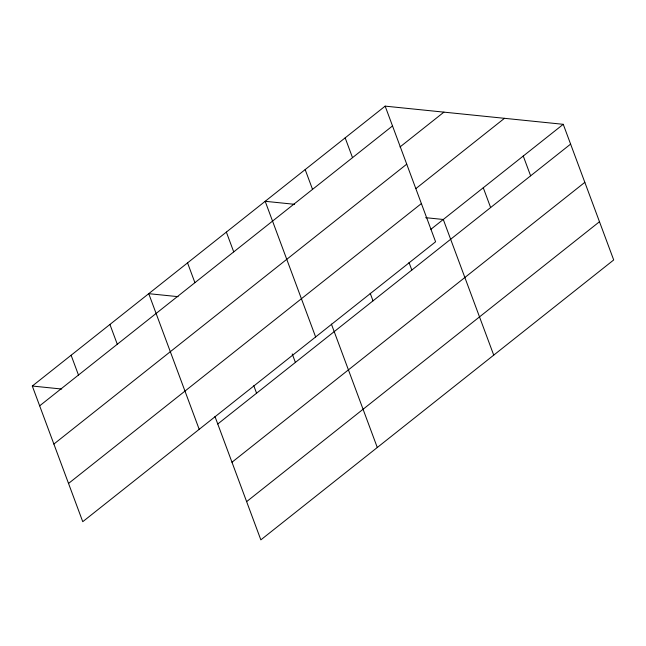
<?xml version="1.0" encoding="UTF-8"?>
<svg xmlns="http://www.w3.org/2000/svg" width="646" height="646" viewBox="0 0 646 646"><rect width="100%" height="100%" fill="white"/><g stroke="black" fill="none" stroke-linecap="round" stroke-linejoin="round"><path stroke-width="0.97" d="M385.153 106.138L435.598 241.79L82.753 521.685L32.3 386.033L385.153 106.138L563.247 124.315L613.7 259.967L260.847 539.862L214.956 416.46M39.664 405.825L392.51 125.938M400.011 146.965L443.923 112.138M53.876 444.06L406.73 164.165M415.871 188.6L504.478 118.315M68.533 483.45L421.386 203.563M430.858 229.33L563.247 124.315M217.759 424.002L570.612 144.106M231.979 462.237L584.832 182.342M246.627 501.627L599.48 221.731M294.568 204.306L265.183 201.302L315.628 336.954M425.649 217.678L443.285 219.478L493.73 355.13M178.126 296.667L148.742 293.672L199.194 429.324M32.3 386.033L61.685 389.029M523.26 156.033L530.624 175.825M483.273 187.752L490.629 207.552M409.023 262.518L411.825 270.06M345.166 137.864L352.522 157.656M370.215 293.308L373.017 300.85M305.17 169.583L312.535 189.375M331.398 324.098L377.288 447.492M292.234 353.943L295.392 362.422M226.366 232.092L233.731 251.883M253.773 385.67L256.575 393.212M187.558 262.882L194.914 282.673M109.925 324.454L117.289 344.253M71.117 355.243L78.473 375.035"/></g></svg>
